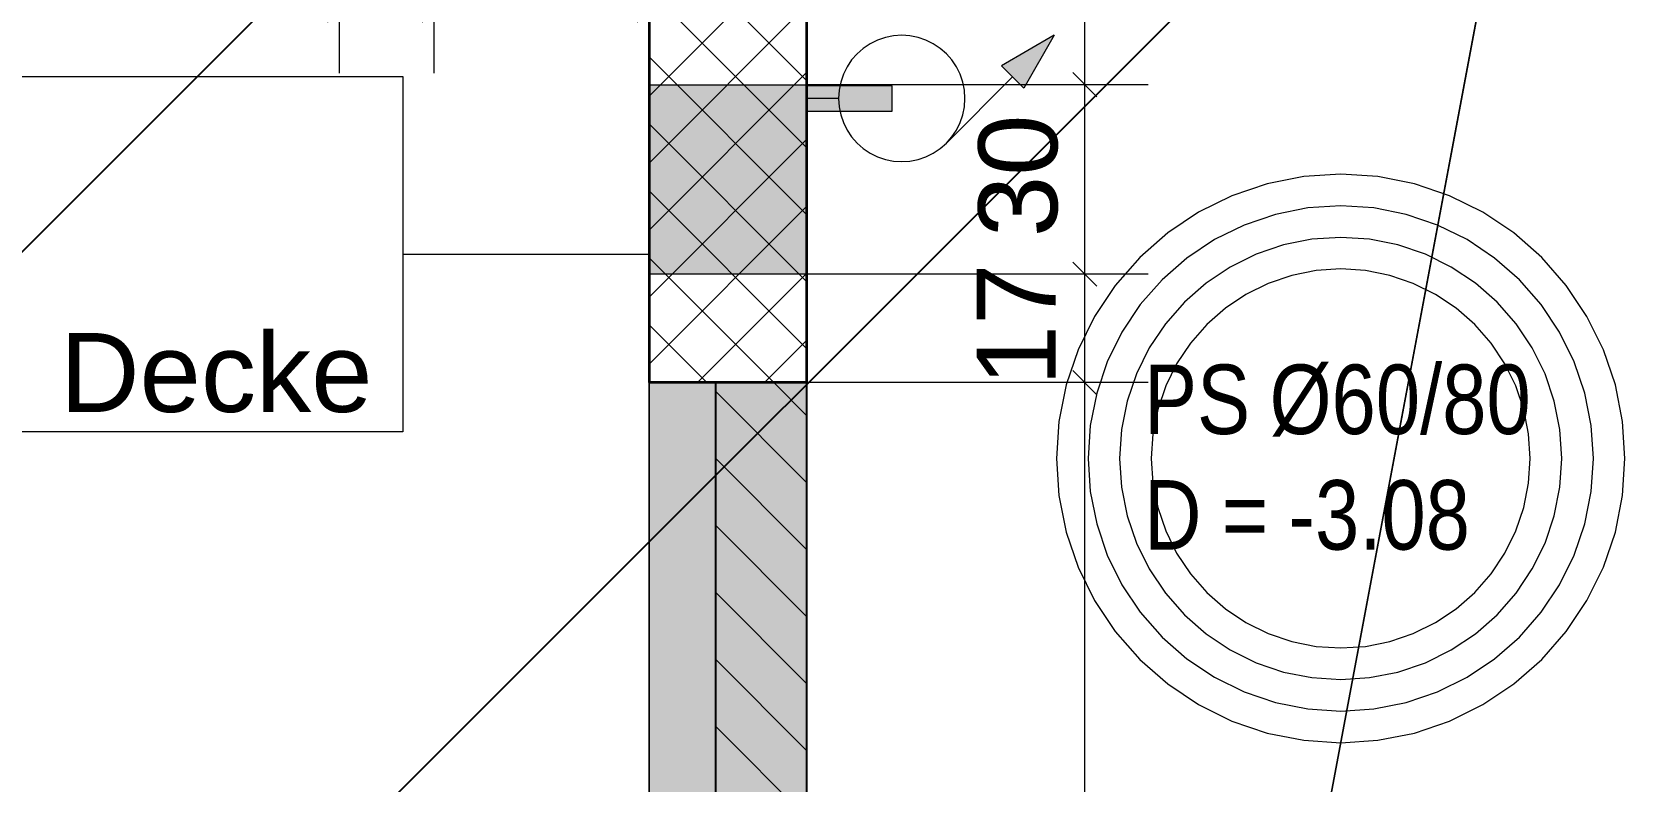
# Model space of a CAD drawing. Extents: x 885 to 2021, y 330 to 1122.
# Drawn here: x 1362.8 to 1413.9, y 592 to 615.7 of the extents above; entities that cross this region are included whole.
import ezdxf
from ezdxf.lldxf.tags import DXFTag

# ---------------------------------------------------------------- set-up
doc = ezdxf.new("R2010")
doc.units = 0
doc.layers.get('0').update_dxf_attribs({"lineweight": 18})
for name, color, linetype, lineweight in [('010 Türen Neu', 7, 'Continuous', 25), ('015 Innenwände Bauteilschraffuren Neu', 7, 'Continuous', 25), ('015 Innenwände Neu', 7, 'Continuous', 25), ('030 Bodenaufbauten Neu', 7, 'Continuous', 25), ('035 Decken Neu', 7, 'Continuous', 25), ('080 Raum Innen Kontur Neu', 7, 'Continuous', 25), ('320 Sanitär Neu', 7, 'Continuous', 25), ('322 Sanitär Beschriftung Neu', 7, 'Continuous', 25)]:
    doc.layers.add(name, color=color, linetype=linetype, lineweight=lineweight)
for name, color, linetype, lineweight, true_color in [('A_Durchbruchbeschriftung', 7, 'Continuous', 18, 0x008080), ('A_Mass_Aussparungen', 7, 'Continuous', 18, 0x0080ff), ('A_Wanddurchbruch', 7, 'Continuous', 18, 0x008080), ('S_Schmutzwasser_Einlage', 7, 'fein_strichliert-A0T8DHYQAL', 25, 0xcc6600)]:
    doc.layers.add(name, color=color, linetype=linetype, lineweight=lineweight, true_color=true_color)
doc.styles.get("Standard").update_dxf_attribs({"font": 'arial.ttf'})
tags = doc.linetypes.add('fein_strichliert-A0T8DHYQAL', pattern=[4, 1, -2, 1]).pattern_tags.tags
tags[8:9] = [DXFTag(74, 4), DXFTag(75, 0), DXFTag(340, '0'), DXFTag(46, 0.0), DXFTag(50, 0.0), DXFTag(44, 0.0), DXFTag(45, 0.0)]
tags[6:7] = [DXFTag(74, 4), DXFTag(75, 0), DXFTag(340, '0'), DXFTag(46, 0.0), DXFTag(50, 0.0), DXFTag(44, 0.0), DXFTag(45, 0.0)]
tags[4:5] = [DXFTag(74, 4), DXFTag(75, 0), DXFTag(340, '0'), DXFTag(46, 0.0), DXFTag(50, 0.0), DXFTag(44, 0.0), DXFTag(45, 0.0)]
tags = doc.linetypes.add('Strich 2_1mm', pattern=[0.003, 0.002, -0.001]).pattern_tags.tags
tags[6:7] = [DXFTag(74, 4), DXFTag(75, 0), DXFTag(340, '0'), DXFTag(46, 1.0), DXFTag(50, 0.0), DXFTag(44, 0.0), DXFTag(45, 0.0)]
tags[4:5] = [DXFTag(74, 4), DXFTag(75, 0), DXFTag(340, '0'), DXFTag(46, 1.0), DXFTag(50, 0.0), DXFTag(44, 0.0), DXFTag(45, 0.0)]
tags = doc.linetypes.add('Strich 3_1mm Kanten', pattern=[0.004, 0.003, -0.001]).pattern_tags.tags
tags[6:7] = [DXFTag(74, 4), DXFTag(75, 0), DXFTag(340, '0'), DXFTag(46, 1.0), DXFTag(50, 0.0), DXFTag(44, 0.0), DXFTag(45, 0.0)]
tags[4:5] = [DXFTag(74, 4), DXFTag(75, 0), DXFTag(340, '0'), DXFTag(46, 1.0), DXFTag(50, 0.0), DXFTag(44, 0.0), DXFTag(45, 0.0)]
tags = doc.linetypes.add('Unsichtbare Linie', pattern='A,0,[1,5773_032 -1.UG1.shx,S=10,R=0,X=0,Y=0],-10,0', length=10).pattern_tags.tags
tags[14:15] = [DXFTag(74, 4), DXFTag(75, 0), DXFTag(340, '0'), DXFTag(46, 1.0), DXFTag(50, 0.0), DXFTag(44, 0.0), DXFTag(45, 0.0)]
tags[12:13] = [DXFTag(74, 4), DXFTag(75, 0), DXFTag(340, '0'), DXFTag(46, 1.0), DXFTag(50, 0.0), DXFTag(44, 0.0), DXFTag(45, 0.0)]

# ---------------------------------------------------------------- blocks, each defined once
blk = doc.blocks.new('Referenz-A0T8DHYSAL', base_point=(1035.578, 399.996))
at = {"layer": 'S_Schmutzwasser_Einlage', "color": 0, "lineweight": -2}
for p, q in [((1437.622, 654.803), (1360.071, 577.252)), ((1379.671, 625.896), (1342.875, 589.099))]:
    blk.add_line(p, q, dxfattribs=at)
blk = doc.blocks.new('Referenz-A0T8DHYUAL', base_point=(896.585, 372.187))
at = {"layer": '010 Türen Neu', "color": 0, "lineweight": 35}
blk.add_line((1387.378, 604.603), (1382.378, 604.603), dxfattribs=at)
at = {"layer": '015 Innenwände Bauteilschraffuren Neu', "color": 0, "linetype": 'Continuous', "lineweight": 0, "ltscale": 0.0169}
for p, q in [((1387.378, 614.16), (1382.378, 619.16)), ((1382.378, 613.674), (1387.378, 618.674)), ((1387.378, 612.039), (1382.378, 617.039)), ((1382.378, 611.553), (1387.378, 616.553)), ((1387.378, 609.917), (1382.378, 614.917)), ((1382.378, 609.432), (1387.378, 614.432)), ((1387.378, 607.796), (1382.378, 612.796)), ((1382.378, 607.31), (1387.378, 612.31)), ((1387.378, 605.675), (1382.378, 610.675)), ((1382.378, 605.189), (1387.378, 610.189)), ((1386.329, 604.603), (1382.378, 608.554)), ((1383.913, 604.603), (1387.378, 608.068)), ((1384.208, 604.603), (1382.378, 606.432)), ((1386.035, 604.603), (1387.378, 605.946)), ((1384.478, 604.332), (1387.378, 601.432)), ((1386.329, 604.603), (1387.378, 603.554)), ((1384.478, 602.211), (1387.378, 599.311)), ((1384.478, 600.09), (1387.378, 597.19)), ((1384.478, 597.968), (1387.378, 595.068)), ((1384.478, 595.847), (1387.378, 592.947)), ((1384.478, 593.726), (1387.378, 590.826))]:
    blk.add_line(p, q, dxfattribs=at)
at = {"layer": '015 Innenwände Neu', "color": 0, "lineweight": 35}
for p, q in [((1382.378, 628.603), (1382.378, 604.603)), ((1387.378, 604.603), (1387.378, 628.603)), ((1387.378, 604.603), (1382.378, 604.603))]:
    blk.add_line(p, q, dxfattribs=at)
at = {"layer": '015 Innenwände Neu', "color": 0, "lineweight": -2}
for p, q in [((1384.478, 604.603), (1384.478, 574.603)), ((1387.378, 604.603), (1384.478, 604.603)), ((1387.378, 574.603), (1387.378, 604.603))]:
    blk.add_line(p, q, dxfattribs=at)
at = {"layer": '030 Bodenaufbauten Neu', "color": 0, "linetype": 'Unsichtbare Linie', "lineweight": 13, "ltscale": 0.002197}
for p, q in [((1387.378, 503.228), (1422.378, 689.603)), ((1382.378, 628.603), (1382.378, 481.603))]:
    blk.add_line(p, q, dxfattribs=at)
at = {"layer": '030 Bodenaufbauten Neu', "color": 0, "linetype": 'Unsichtbare Linie', "lineweight": 13, "ltscale": 0.0169}
for p, q in [((1422.378, 689.603), (1387.378, 503.228)), ((1387.378, 503.228), (1387.378, 640.603))]:
    blk.add_line(p, q, dxfattribs=at)
at = {"layer": '035 Decken Neu', "color": 0, "linetype": 'Strich 3_1mm Kanten', "lineweight": 13, "ltscale": 0.0169}
blk.add_line((1422.378, 689.603), (1382.378, 476.603), dxfattribs=at)
at = {"layer": '035 Decken Neu', "color": 0, "linetype": 'Strich 3_1mm Kanten', "lineweight": 13, "ltscale": 0.002197}
blk.add_line((1382.378, 640.603), (1382.378, 476.603), dxfattribs=at)
at = {"layer": '080 Raum Innen Kontur Neu', "color": 0, "linetype": 'Continuous', "lineweight": 13, "ltscale": 0.0169}
for p, q in [((1382.378, 481.603), (1382.378, 628.603)), ((1387.378, 628.603), (1387.378, 481.603))]:
    blk.add_line(p, q, dxfattribs=at)
at = {"layer": '320 Sanitär Neu', "color": 0, "linetype": 'Continuous', "lineweight": 13, "ltscale": 0.0169}
for p, q in [((1389.613, 615.451), (1389.378, 615.335)), ((1389.861, 615.535), (1389.613, 615.451)), ((1390.117, 615.586), (1389.861, 615.535)), ((1390.378, 615.603), (1390.117, 615.586)), ((1390.639, 615.586), (1390.378, 615.603)), ((1390.896, 615.535), (1390.639, 615.586)), ((1391.144, 615.451), (1390.896, 615.535)), ((1391.378, 615.335), (1391.144, 615.451)), ((1388.964, 615.017), (1388.792, 614.82)), ((1389.161, 615.189), (1388.964, 615.017)), ((1389.378, 615.335), (1389.161, 615.189)), ((1391.596, 615.189), (1391.378, 615.335)), ((1391.793, 615.017), (1391.596, 615.189)), ((1391.965, 614.82), (1391.793, 615.017)), ((1388.531, 614.368), (1388.447, 614.12)), ((1388.646, 614.603), (1388.531, 614.368)), ((1388.792, 614.82), (1388.646, 614.603)), ((1392.11, 614.603), (1391.965, 614.82)), ((1392.226, 614.368), (1392.11, 614.603)), ((1392.31, 614.12), (1392.226, 614.368)), ((1388.395, 613.864), (1388.378, 613.603)), ((1388.447, 614.12), (1388.395, 613.864)), ((1392.361, 613.864), (1392.31, 614.12)), ((1392.378, 613.603), (1392.361, 613.864)), ((1388.378, 613.603), (1388.395, 613.342)), ((1388.395, 613.342), (1388.447, 613.085)), ((1392.31, 613.085), (1392.361, 613.342)), ((1392.361, 613.342), (1392.378, 613.603)), ((1388.447, 613.085), (1388.531, 612.837)), ((1388.531, 612.837), (1388.646, 612.603)), ((1392.11, 612.603), (1392.226, 612.837)), ((1392.226, 612.837), (1392.31, 613.085)), ((1388.646, 612.603), (1388.792, 612.385)), ((1388.792, 612.385), (1388.964, 612.189)), ((1391.793, 612.189), (1391.965, 612.385)), ((1391.965, 612.385), (1392.11, 612.603)), ((1388.964, 612.189), (1389.161, 612.016)), ((1389.161, 612.016), (1389.378, 611.871)), ((1389.378, 611.871), (1389.613, 611.755)), ((1391.144, 611.755), (1391.378, 611.871)), ((1391.378, 611.871), (1391.596, 612.016)), ((1391.596, 612.016), (1391.793, 612.189)), ((1389.613, 611.755), (1389.861, 611.671)), ((1389.861, 611.671), (1390.117, 611.62)), ((1390.117, 611.62), (1390.378, 611.603)), ((1390.378, 611.603), (1390.639, 611.62)), ((1390.639, 611.62), (1390.896, 611.671)), ((1390.896, 611.671), (1391.144, 611.755)), ((1401.949, 610.896), (1400.834, 610.518)), ((1403.104, 611.126), (1401.949, 610.896)), ((1404.278, 611.203), (1403.104, 611.126)), ((1404.278, 611.203), (1404.278, 611.203)), ((1405.453, 611.126), (1404.278, 611.203)), ((1406.608, 610.896), (1405.453, 611.126)), ((1407.723, 610.518), (1406.608, 610.896)), ((1400.834, 610.518), (1399.778, 609.997)), ((1408.778, 609.997), (1407.723, 610.518)), ((1399.778, 609.997), (1398.8, 609.343)), ((1402.208, 609.93), (1401.217, 609.594)), ((1403.234, 610.134), (1402.208, 609.93)), ((1404.278, 610.203), (1403.234, 610.134)), ((1404.278, 610.203), (1404.278, 610.203)), ((1405.323, 610.134), (1404.278, 610.203)), ((1406.349, 609.93), (1405.323, 610.134)), ((1407.34, 609.594), (1406.349, 609.93)), ((1409.757, 609.343), (1408.778, 609.997)), ((1398.8, 609.343), (1397.914, 608.567)), ((1401.217, 609.594), (1400.278, 609.131)), ((1408.278, 609.131), (1407.34, 609.594)), ((1410.642, 608.567), (1409.757, 609.343)), ((1400.278, 609.131), (1399.408, 608.55)), ((1409.148, 608.55), (1408.278, 609.131)), ((1397.914, 608.567), (1397.138, 607.682)), ((1399.408, 608.55), (1398.622, 607.86)), ((1409.935, 607.86), (1409.148, 608.55)), ((1411.419, 607.682), (1410.642, 608.567)), ((1398.622, 607.86), (1397.932, 607.073)), ((1410.625, 607.073), (1409.935, 607.86)), ((1397.138, 607.682), (1396.484, 606.703)), ((1412.073, 606.703), (1411.419, 607.682)), ((1396.484, 606.703), (1395.963, 605.647)), ((1397.932, 607.073), (1397.35, 606.203)), ((1411.207, 606.203), (1410.625, 607.073)), ((1412.593, 605.647), (1412.073, 606.703)), ((1397.35, 606.203), (1396.887, 605.264)), ((1411.669, 605.264), (1411.207, 606.203)), ((1395.963, 605.647), (1395.585, 604.532)), ((1396.887, 605.264), (1396.551, 604.273)), ((1412.006, 604.273), (1411.669, 605.264)), ((1412.972, 604.532), (1412.593, 605.647)), ((1395.585, 604.532), (1395.355, 603.378)), ((1396.551, 604.273), (1396.347, 603.247)), ((1412.21, 603.247), (1412.006, 604.273)), ((1413.201, 603.378), (1412.972, 604.532)), ((1395.355, 603.378), (1395.278, 602.203)), ((1396.347, 603.247), (1396.278, 602.203)), ((1412.278, 602.203), (1412.21, 603.247)), ((1413.278, 602.203), (1413.201, 603.378)), ((1395.278, 602.203), (1395.355, 601.028)), ((1396.278, 602.203), (1396.347, 601.159)), ((1412.21, 601.159), (1412.278, 602.203)), ((1413.201, 601.028), (1413.278, 602.203)), ((1396.347, 601.159), (1396.551, 600.132)), ((1412.006, 600.132), (1412.21, 601.159)), ((1395.355, 601.028), (1395.585, 599.873)), ((1412.972, 599.873), (1413.201, 601.028)), ((1396.551, 600.132), (1396.887, 599.141)), ((1411.669, 599.141), (1412.006, 600.132)), ((1395.585, 599.873), (1395.963, 598.759)), ((1412.593, 598.759), (1412.972, 599.873)), ((1396.887, 599.141), (1397.35, 598.203)), ((1411.207, 598.203), (1411.669, 599.141)), ((1395.963, 598.759), (1396.484, 597.703)), ((1412.073, 597.703), (1412.593, 598.759)), ((1397.35, 598.203), (1397.932, 597.333)), ((1410.625, 597.333), (1411.207, 598.203)), ((1396.484, 597.703), (1397.138, 596.724)), ((1411.419, 596.724), (1412.073, 597.703)), ((1397.932, 597.333), (1398.622, 596.546)), ((1409.935, 596.546), (1410.625, 597.333)), ((1397.138, 596.724), (1397.914, 595.839)), ((1398.622, 596.546), (1399.408, 595.856)), ((1409.148, 595.856), (1409.935, 596.546)), ((1410.642, 595.839), (1411.419, 596.724)), ((1397.914, 595.839), (1398.8, 595.063)), ((1399.408, 595.856), (1400.278, 595.275)), ((1408.278, 595.275), (1409.148, 595.856)), ((1409.757, 595.063), (1410.642, 595.839)), ((1398.8, 595.063), (1399.778, 594.409)), ((1400.278, 595.275), (1401.217, 594.812)), ((1407.34, 594.812), (1408.278, 595.275)), ((1408.778, 594.409), (1409.757, 595.063)), ((1401.217, 594.812), (1402.208, 594.475)), ((1402.208, 594.475), (1403.234, 594.271)), ((1405.323, 594.271), (1406.349, 594.475)), ((1406.349, 594.475), (1407.34, 594.812)), ((1399.778, 594.409), (1400.834, 593.888)), ((1403.234, 594.271), (1404.278, 594.203)), ((1404.278, 594.203), (1405.323, 594.271)), ((1404.278, 594.203), (1404.278, 594.203)), ((1407.723, 593.888), (1408.778, 594.409)), ((1400.834, 593.888), (1401.949, 593.509)), ((1401.949, 593.509), (1403.104, 593.28)), ((1405.453, 593.28), (1406.608, 593.509)), ((1406.608, 593.509), (1407.723, 593.888)), ((1403.104, 593.28), (1404.278, 593.203)), ((1404.278, 593.203), (1405.453, 593.28)), ((1404.278, 593.203), (1404.278, 593.203))]:
    blk.add_line(p, q, dxfattribs=at)
at = {"layer": '320 Sanitär Neu', "color": 0, "lineweight": 13}
for p, q in [((1395.207, 615.603), (1393.534, 614.637)), ((1395.207, 615.603), (1394.241, 613.93)), ((1394.241, 613.93), (1393.534, 614.637)), ((1391.793, 612.189), (1393.887, 614.283)), ((1388.378, 613.603), (1387.378, 613.603))]:
    blk.add_line(p, q, dxfattribs=at)
at = {"layer": '320 Sanitär Neu', "color": 0, "linetype": 'Unsichtbare Linie', "lineweight": 13, "ltscale": 0.002197}
for p, q in [((1390.078, 614.003), (1387.378, 614.003)), ((1387.378, 614.003), (1387.378, 613.203)), ((1390.078, 613.203), (1390.078, 614.003)), ((1387.378, 613.203), (1390.078, 613.203))]:
    blk.add_line(p, q, dxfattribs=at)
at = {"layer": '320 Sanitär Neu', "color": 0, "linetype": 'Strich 2_1mm', "lineweight": 13, "ltscale": 0.002197}
for p, q in [((1402.467, 608.964), (1401.6, 608.67)), ((1403.365, 609.143), (1402.467, 608.964)), ((1404.278, 609.203), (1403.365, 609.143)), ((1405.192, 609.143), (1404.278, 609.203)), ((1406.09, 608.964), (1405.192, 609.143)), ((1406.957, 608.67), (1406.09, 608.964)), ((1400.778, 608.265), (1400.017, 607.756)), ((1401.6, 608.67), (1400.778, 608.265)), ((1407.778, 608.265), (1406.957, 608.67)), ((1408.54, 607.756), (1407.778, 608.265)), ((1400.017, 607.756), (1399.329, 607.153)), ((1401.982, 607.746), (1401.278, 607.399)), ((1402.725, 607.998), (1401.982, 607.746)), ((1403.495, 608.151), (1402.725, 607.998)), ((1404.278, 608.203), (1403.495, 608.151)), ((1405.062, 608.151), (1404.278, 608.203)), ((1405.831, 607.998), (1405.062, 608.151)), ((1406.574, 607.746), (1405.831, 607.998)), ((1407.278, 607.399), (1406.574, 607.746)), ((1409.228, 607.153), (1408.54, 607.756)), ((1401.278, 607.399), (1400.626, 606.963)), ((1407.931, 606.963), (1407.278, 607.399)), ((1399.329, 607.153), (1398.725, 606.464)), ((1400.626, 606.963), (1400.036, 606.445)), ((1408.521, 606.445), (1407.931, 606.963)), ((1409.832, 606.464), (1409.228, 607.153)), ((1398.725, 606.464), (1398.216, 605.703)), ((1400.036, 606.445), (1399.518, 605.855)), ((1409.039, 605.855), (1408.521, 606.445)), ((1410.341, 605.703), (1409.832, 606.464)), ((1398.216, 605.703), (1397.811, 604.882)), ((1399.518, 605.855), (1399.082, 605.203)), ((1409.475, 605.203), (1409.039, 605.855)), ((1410.746, 604.882), (1410.341, 605.703)), ((1399.082, 605.203), (1398.735, 604.499)), ((1409.822, 604.499), (1409.475, 605.203)), ((1397.811, 604.882), (1397.517, 604.015)), ((1411.04, 604.015), (1410.746, 604.882)), ((1398.735, 604.499), (1398.483, 603.756)), ((1410.074, 603.756), (1409.822, 604.499)), ((1397.517, 604.015), (1397.338, 603.116)), ((1398.483, 603.756), (1398.33, 602.986)), ((1410.227, 602.986), (1410.074, 603.756)), ((1411.219, 603.116), (1411.04, 604.015)), ((1397.338, 603.116), (1397.278, 602.203)), ((1411.278, 602.203), (1411.219, 603.116)), ((1398.33, 602.986), (1398.278, 602.203)), ((1410.278, 602.203), (1410.227, 602.986)), ((1397.278, 602.203), (1397.338, 601.289)), ((1398.278, 602.203), (1398.33, 601.42)), ((1410.227, 601.42), (1410.278, 602.203)), ((1411.219, 601.289), (1411.278, 602.203)), ((1397.338, 601.289), (1397.517, 600.391)), ((1398.33, 601.42), (1398.483, 600.65)), ((1410.074, 600.65), (1410.227, 601.42)), ((1411.04, 600.391), (1411.219, 601.289)), ((1398.483, 600.65), (1398.735, 599.907)), ((1409.822, 599.907), (1410.074, 600.65)), ((1397.517, 600.391), (1397.811, 599.524)), ((1410.746, 599.524), (1411.04, 600.391)), ((1398.735, 599.907), (1399.082, 599.203)), ((1409.475, 599.203), (1409.822, 599.907)), ((1397.811, 599.524), (1398.216, 598.703)), ((1399.082, 599.203), (1399.518, 598.55)), ((1409.039, 598.55), (1409.475, 599.203)), ((1410.341, 598.703), (1410.746, 599.524)), ((1398.216, 598.703), (1398.725, 597.941)), ((1399.518, 598.55), (1400.036, 597.96)), ((1408.521, 597.96), (1409.039, 598.55)), ((1409.832, 597.941), (1410.341, 598.703)), ((1398.725, 597.941), (1399.329, 597.253)), ((1400.036, 597.96), (1400.626, 597.443)), ((1407.931, 597.443), (1408.521, 597.96)), ((1409.228, 597.253), (1409.832, 597.941)), ((1399.329, 597.253), (1400.017, 596.649)), ((1400.626, 597.443), (1401.278, 597.007)), ((1401.278, 597.007), (1401.982, 596.659)), ((1406.574, 596.659), (1407.278, 597.007)), ((1407.278, 597.007), (1407.931, 597.443)), ((1408.54, 596.649), (1409.228, 597.253)), ((1400.017, 596.649), (1400.778, 596.141)), ((1401.982, 596.659), (1402.725, 596.407)), ((1405.831, 596.407), (1406.574, 596.659)), ((1407.778, 596.141), (1408.54, 596.649)), ((1400.778, 596.141), (1401.6, 595.736)), ((1402.725, 596.407), (1403.495, 596.254)), ((1403.495, 596.254), (1404.278, 596.203)), ((1404.278, 596.203), (1405.062, 596.254)), ((1405.062, 596.254), (1405.831, 596.407)), ((1406.957, 595.736), (1407.778, 596.141)), ((1401.6, 595.736), (1402.467, 595.441)), ((1406.09, 595.441), (1406.957, 595.736)), ((1402.467, 595.441), (1403.365, 595.263)), ((1403.365, 595.263), (1404.278, 595.203)), ((1404.278, 595.203), (1405.192, 595.263)), ((1405.192, 595.263), (1406.09, 595.441))]:
    blk.add_line(p, q, dxfattribs=at)
at = {"layer": '320 Sanitär Neu', "color": 0, "linetype": 'Continuous', "lineweight": 0, "ltscale": 0.0169}
for points in [[(1394.885, 615.045), (1394.241, 615.045), (1395.207, 615.603)], [(1394.241, 614.637), (1393.534, 614.637), (1394.241, 615.045)], [(1394.241, 613.93), (1394.885, 615.045), (1394.241, 615.045)], [(1394.241, 613.93), (1394.241, 614.637), (1393.534, 614.637)], [(1387.378, 613.203), (1390.078, 613.203), (1387.378, 614.003)], [(1390.078, 613.203), (1390.078, 614.003), (1387.378, 614.003)]]:
    blk.add_solid(points, dxfattribs=at)
at = {"layer": '322 Sanitär Beschriftung Neu', "color": 0, "linetype": 'Continuous', "lineweight": 13, "ltscale": 0.0169, "char_height": 2.2, "attachment_point": 1}
for s, insert in [('{\\fArial Narrow;PS}', (1398.048, 605.176)), ('{\\fArial Narrow;Ø60/80}', (1402.025, 605.176)), ('{\\fArial Narrow;D}', (1398.048, 601.517)), ('{\\fArial Narrow;-3.08}', (1402.625, 601.517)), ('{\\fArial Narrow;=}', (1400.51, 601.517))]:
    blk.add_mtext(s, dxfattribs=dict(at, insert=insert))
blk = doc.blocks.new('Wanddurchbruch-A0T8DI00AL', base_point=(1382.378, 568.603))
at = {"color": 0, "linetype": 'ByBlock', "lineweight": -2, "ltscale": 0.18}
for p, q in [((1387.378, 604.603), (1382.378, 604.603)), ((1382.378, 604.603), (1382.378, 568.603)), ((1387.378, 568.603), (1387.378, 604.603)), ((1382.378, 568.603), (1387.378, 568.603))]:
    blk.add_line(p, q, dxfattribs=at)
at = {"color": 30, "linetype": 'ByBlock', "lineweight": -2, "ltscale": 0.18, "true_color": 0xe18000}
blk.add_solid([(1382.378, 604.603), (1387.378, 604.603), (1382.378, 568.603), (1387.378, 568.603)], dxfattribs=at)
blk = doc.blocks.new('Wanddurchbruch-A0T8DI1OAL', base_point=(1382.378, 608.037))
at = {"color": 0, "linetype": 'ByBlock', "lineweight": -2, "ltscale": 0.18}
for p, q in [((1382.378, 614.037), (1387.378, 614.037)), ((1382.378, 608.037), (1382.378, 614.037)), ((1387.378, 614.037), (1387.378, 608.037)), ((1387.378, 608.037), (1382.378, 608.037))]:
    blk.add_line(p, q, dxfattribs=at)
at = {"color": 30, "linetype": 'ByBlock', "lineweight": -2, "ltscale": 0.18, "true_color": 0xe18000}
blk.add_solid([(1387.378, 614.037), (1382.378, 614.037), (1387.378, 608.037), (1382.378, 608.037)], dxfattribs=at)
blk = doc.blocks.new('Durchbruch beschriften-A0T8DI1QAL', base_point=(1336.769, 603.05))
at = {"color": 0, "linetype": 'ByBlock', "lineweight": -2, "ltscale": 0.18}
for p, q in [((1336.769, 603.05), (1336.769, 614.3)), ((1336.769, 614.3), (1374.586, 614.3)), ((1341.89, 603.05), (1341.89, 614.3)), ((1374.586, 614.3), (1374.586, 603.05)), ((1374.586, 608.675), (1382.378, 608.675)), ((1374.586, 603.05), (1336.769, 603.05))]:
    blk.add_line(p, q, dxfattribs=at)
at = {"color": 0, "linetype": 'ByBlock', "lineweight": -2, "ltscale": 0.18, "char_height": 2.5, "attachment_point": 1}
for s, insert in [('{\\fArial; WD 30/163 }', (1341.89, 613.675)), ('{\\fArial; OK = -0.66 }', (1341.89, 609.925)), ('{\\fArial; OK = UK roh Decke }', (1341.89, 606.175))]:
    blk.add_mtext(s, dxfattribs=dict(at, insert=insert))
at = {"color": 3, "linetype": 'ByBlock', "lineweight": -2, "ltscale": 0.18, "true_color": 0x00ff00, "insert": (1337.932, 610.175), "char_height": 3, "attachment_point": 1}
blk.add_mtext('{\\fArial;S}', dxfattribs=at)
blk = doc.blocks.new('Maß-A0T8DI2IAL', base_point=(1372.578, 481.221))
at = {"color": 0, "linetype": 'ByBlock', "lineweight": -2, "ltscale": 0.18}
for p, q in [((1396.178, 481.603), (1396.178, 630.13)), ((1395.797, 614.419), (1396.56, 613.656)), ((1398.178, 614.037), (1387.378, 614.037)), ((1395.797, 608.419), (1396.56, 607.656)), ((1398.178, 608.037), (1387.378, 608.037)), ((1395.797, 604.985), (1396.56, 604.221)), ((1398.178, 604.603), (1387.378, 604.603))]:
    blk.add_line(p, q, dxfattribs=at)
at = {"color": 0, "linetype": 'ByBlock', "lineweight": -2, "ltscale": 0.18, "char_height": 2.5, "attachment_point": 1, "rotation": 90}
for s, insert in [('{\\fArial;30}', (1392.804, 609.21)), ('{\\fArial;17}', (1392.755, 604.491))]:
    blk.add_mtext(s, dxfattribs=dict(at, insert=insert))
blk = doc.blocks.new('Maß-A0T8DI2KAL', base_point=(1354.797, 614.403))
at = {"color": 0, "linetype": 'ByBlock', "lineweight": -2, "ltscale": 0.18}
for p, q in [((1375.578, 614.403), (1375.578, 624.603)), ((1355.178, 614.403), (1355.178, 621.603)), ((1372.578, 614.403), (1372.578, 621.603)), ((1382.378, 614.403), (1382.378, 621.603)), ((1354.797, 616.021), (1355.56, 616.785)), ((1382.378, 616.403), (1355.178, 616.403)), ((1372.197, 616.021), (1372.96, 616.785)), ((1375.197, 616.021), (1375.96, 616.785)), ((1381.997, 616.021), (1382.76, 616.785))]:
    blk.add_line(p, q, dxfattribs=at)
at = {"color": 0, "linetype": 'ByBlock', "lineweight": -2, "ltscale": 0.18, "char_height": 2.5, "attachment_point": 1, "rotation": 360}
for s, insert in [('{\\fArial;87}', (1362.086, 619.736)), ('{\\fArial;15}', (1372.507, 619.751)), ('{\\fArial;34}', (1377.194, 619.736))]:
    blk.add_mtext(s, dxfattribs=dict(at, insert=insert))

msp = doc.modelspace()

# ---------------------------------------------------------------- block references
at = {"color": 8, "lineweight": 25, "ltscale": 0.25, "true_color": 0x808080}
for name, p in [('Referenz-A0T8DHYUAL', (896.585, 372.187)), ('Referenz-A0T8DHYSAL', (1035.578, 399.996))]:
    msp.add_blockref(name, p, dxfattribs=at)
at = {"layer": 'A_Durchbruchbeschriftung', "ltscale": 0.18}
msp.add_blockref('Durchbruch beschriften-A0T8DI1QAL', (1336.769, 603.05), dxfattribs=at)
at = {"layer": 'A_Mass_Aussparungen', "ltscale": 0.18}
for name, p in [('Maß-A0T8DI2IAL', (1372.578, 481.221)), ('Maß-A0T8DI2KAL', (1354.797, 614.403))]:
    msp.add_blockref(name, p, dxfattribs=at)
at = {"layer": 'A_Wanddurchbruch', "ltscale": 0.18}
for name, p in [('Wanddurchbruch-A0T8DI1OAL', (1382.378, 608.037)), ('Wanddurchbruch-A0T8DI00AL', (1382.378, 568.603))]:
    msp.add_blockref(name, p, dxfattribs=at)

doc.saveas('drawing.dxf')
